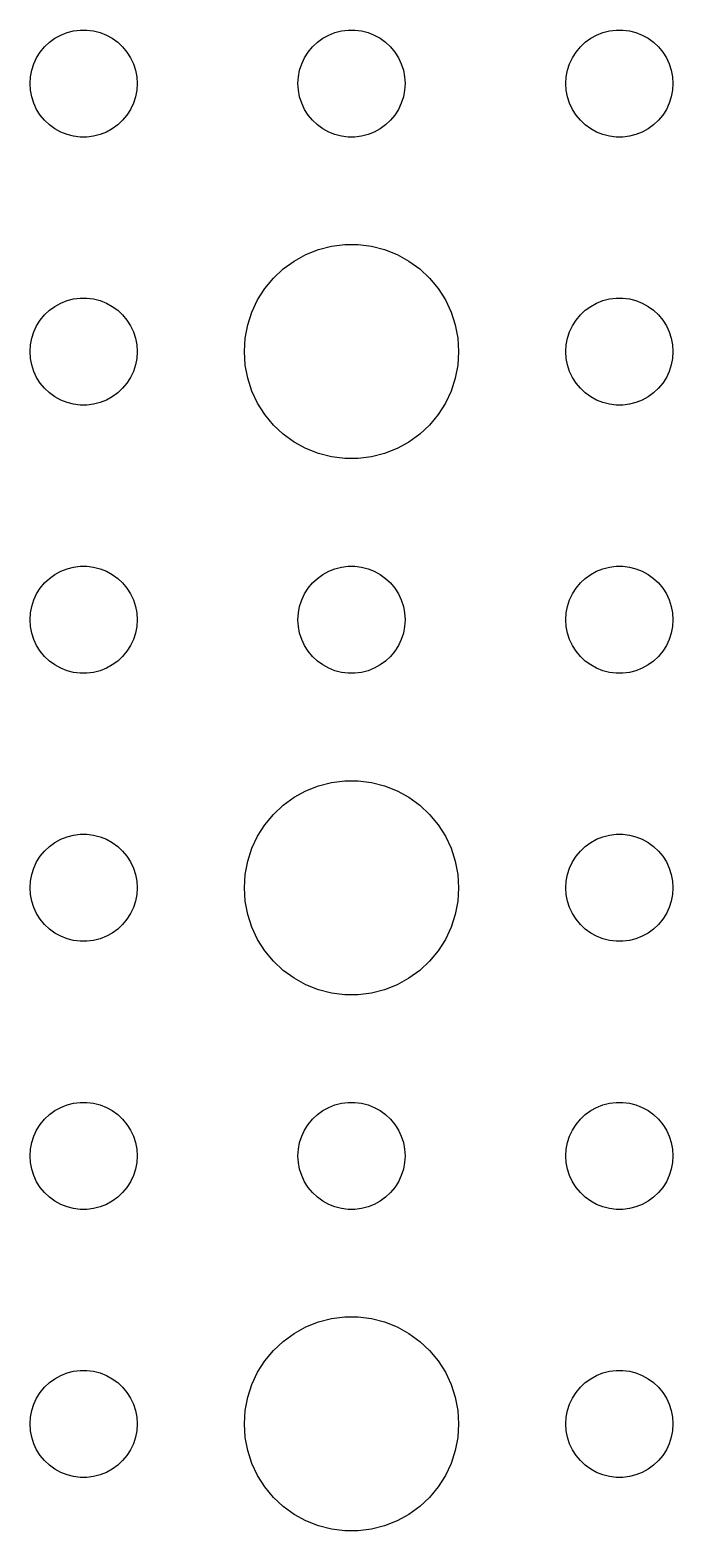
# Model space of a CAD drawing. Header units: metres. Extents: x -97 to 97, y -97 to 97.
# Drawn here: x 51 to 69, y -47.99 to -6 of the extents above; entities that cross this region are included whole.
import ezdxf

# ---------------------------------------------------------------- set-up
doc = ezdxf.new("R2010")
doc.units = ezdxf.units.M

msp = doc.modelspace()

# ---------------------------------------------------------------- linework, layer by layer
for p, q in [((51.5439, -6.34422), (51.6963, -6.23351)), ((51.6963, -6.23351), (51.8613, -6.14275)), ((51.8613, -6.14275), (52.0365, -6.07341)), ((52.0365, -6.07341), (52.2189, -6.02657)), ((52.2189, -6.02657), (52.4058, -6.00294)), ((52.4058, -6.00294), (52.5942, -6.00294)), ((52.5942, -6.00294), (52.7811, -6.02657)), ((52.7811, -6.02657), (52.9635, -6.07341)), ((52.9635, -6.07341), (53.1387, -6.14275)), ((53.1387, -6.14275), (53.3037, -6.23351)), ((53.3037, -6.23351), (53.4561, -6.34422)), ((59.0439, -6.34422), (59.1963, -6.23351)), ((59.1963, -6.23351), (59.3613, -6.14275)), ((59.3613, -6.14275), (59.5365, -6.07341)), ((59.5365, -6.07341), (59.7189, -6.02657)), ((59.7189, -6.02657), (59.9058, -6.00294)), ((59.9058, -6.00294), (60.0942, -6.00294)), ((60.0942, -6.00294), (60.2811, -6.02657)), ((60.2811, -6.02657), (60.4635, -6.07341)), ((60.4635, -6.07341), (60.6387, -6.14275)), ((60.6387, -6.14275), (60.8037, -6.23351)), ((60.8037, -6.23351), (60.9561, -6.34422)), ((66.5439, -6.34422), (66.6963, -6.23351)), ((66.6963, -6.23351), (66.8613, -6.14275)), ((66.8613, -6.14275), (67.0365, -6.07341)), ((67.0365, -6.07341), (67.2189, -6.02657)), ((67.2189, -6.02657), (67.4058, -6.00294)), ((67.4058, -6.00294), (67.5942, -6.00294)), ((67.5942, -6.00294), (67.7811, -6.02657)), ((67.7811, -6.02657), (67.9635, -6.07341)), ((67.9635, -6.07341), (68.1387, -6.14275)), ((68.1387, -6.14275), (68.3037, -6.23351)), ((68.3037, -6.23351), (68.4561, -6.34422)), ((51.1855, -6.77736), (51.2865, -6.61832)), ((51.2865, -6.61832), (51.4065, -6.47318)), ((51.4065, -6.47318), (51.5439, -6.34422)), ((53.4561, -6.34422), (53.5934, -6.47318)), ((53.5934, -6.47318), (53.7135, -6.61832)), ((53.7135, -6.61832), (53.8145, -6.77736)), ((58.6855, -6.77736), (58.7865, -6.61832)), ((58.7865, -6.61832), (58.9065, -6.47318)), ((58.9065, -6.47318), (59.0439, -6.34422)), ((60.9561, -6.34422), (61.0934, -6.47318)), ((61.0934, -6.47318), (61.2135, -6.61832)), ((61.2135, -6.61832), (61.3145, -6.77736)), ((66.1855, -6.77736), (66.2865, -6.61832)), ((66.2865, -6.61832), (66.4065, -6.47318)), ((66.4065, -6.47318), (66.5439, -6.34422)), ((68.4561, -6.34422), (68.5934, -6.47318)), ((68.5934, -6.47318), (68.7135, -6.61832)), ((68.7135, -6.61832), (68.8145, -6.77736)), ((51.0118, -7.312), (51.0471, -7.12695)), ((51.0471, -7.12695), (51.1053, -6.9478)), ((51.1053, -6.9478), (51.1855, -6.77736)), ((53.8145, -6.77736), (53.8947, -6.9478)), ((53.8947, -6.9478), (53.9529, -7.12695)), ((53.9529, -7.12695), (53.9882, -7.312)), ((58.5118, -7.312), (58.5471, -7.12695)), ((58.5471, -7.12695), (58.6053, -6.9478)), ((58.6053, -6.9478), (58.6855, -6.77736)), ((61.3145, -6.77736), (61.3947, -6.9478)), ((61.3947, -6.9478), (61.4529, -7.12695)), ((61.4529, -7.12695), (61.4882, -7.312)), ((66.0118, -7.312), (66.0471, -7.12695)), ((66.0471, -7.12695), (66.1053, -6.9478)), ((66.1053, -6.9478), (66.1855, -6.77736)), ((68.8145, -6.77736), (68.8947, -6.9478)), ((68.8947, -6.9478), (68.9529, -7.12695)), ((68.9529, -7.12695), (68.9882, -7.312)), ((51, -7.5), (51.0118, -7.312)), ((51.0118, -7.68799), (51, -7.5)), ((53.9882, -7.312), (54, -7.5)), ((54, -7.5), (53.9882, -7.68799)), ((58.5, -7.5), (58.5118, -7.312)), ((58.5118, -7.68799), (58.5, -7.5)), ((61.4882, -7.312), (61.5, -7.5)), ((61.5, -7.5), (61.4882, -7.68799)), ((66, -7.5), (66.0118, -7.312)), ((66.0118, -7.68799), (66, -7.5)), ((68.9882, -7.312), (69, -7.5)), ((69, -7.5), (68.9882, -7.68799)), ((51.0471, -7.87303), (51.0118, -7.68799)), ((51.1053, -8.05219), (51.0471, -7.87303)), ((53.9529, -7.87303), (53.8947, -8.05219)), ((53.9882, -7.68799), (53.9529, -7.87303)), ((58.5471, -7.87303), (58.5118, -7.68799)), ((58.6053, -8.05219), (58.5471, -7.87303)), ((61.4529, -7.87303), (61.3947, -8.05219)), ((61.4882, -7.68799), (61.4529, -7.87303)), ((66.0471, -7.87303), (66.0118, -7.68799)), ((66.1053, -8.05219), (66.0471, -7.87303)), ((68.9529, -7.87303), (68.8947, -8.05219)), ((68.9882, -7.68799), (68.9529, -7.87303)), ((51.1855, -8.22263), (51.1053, -8.05219)), ((51.2865, -8.38167), (51.1855, -8.22263)), ((51.4065, -8.52681), (51.2865, -8.38167)), ((53.7135, -8.38167), (53.5934, -8.52681)), ((53.8145, -8.22263), (53.7135, -8.38167)), ((53.8947, -8.05219), (53.8145, -8.22263)), ((58.6855, -8.22263), (58.6053, -8.05219)), ((58.7865, -8.38167), (58.6855, -8.22263)), ((58.9065, -8.52681), (58.7865, -8.38167)), ((61.2135, -8.38167), (61.0934, -8.52681)), ((61.3145, -8.22263), (61.2135, -8.38167)), ((61.3947, -8.05219), (61.3145, -8.22263)), ((66.1855, -8.22263), (66.1053, -8.05219)), ((66.2865, -8.38167), (66.1855, -8.22263)), ((66.4065, -8.52681), (66.2865, -8.38167)), ((68.7135, -8.38167), (68.5934, -8.52681)), ((68.8145, -8.22263), (68.7135, -8.38167)), ((68.8947, -8.05219), (68.8145, -8.22263)), ((51.5439, -8.65576), (51.4065, -8.52681)), ((51.6963, -8.76648), (51.5439, -8.65576)), ((51.8613, -8.85724), (51.6963, -8.76648)), ((53.3037, -8.76648), (53.1387, -8.85724)), ((53.4561, -8.65576), (53.3037, -8.76648)), ((53.5934, -8.52681), (53.4561, -8.65576)), ((59.0439, -8.65576), (58.9065, -8.52681)), ((59.1963, -8.76648), (59.0439, -8.65576)), ((59.3613, -8.85724), (59.1963, -8.76648)), ((60.8037, -8.76648), (60.6387, -8.85724)), ((60.9561, -8.65576), (60.8037, -8.76648)), ((61.0934, -8.52681), (60.9561, -8.65576)), ((66.5439, -8.65576), (66.4065, -8.52681)), ((66.6963, -8.76648), (66.5439, -8.65576)), ((66.8613, -8.85724), (66.6963, -8.76648)), ((68.3037, -8.76648), (68.1387, -8.85724)), ((68.4561, -8.65576), (68.3037, -8.76648)), ((68.5934, -8.52681), (68.4561, -8.65576)), ((52.0365, -8.92657), (51.8613, -8.85724)), ((52.2189, -8.97342), (52.0365, -8.92657)), ((52.4058, -8.99704), (52.2189, -8.97342)), ((52.5942, -8.99704), (52.4058, -8.99704)), ((52.7811, -8.97342), (52.5942, -8.99704)), ((52.9635, -8.92657), (52.7811, -8.97342)), ((53.1387, -8.85724), (52.9635, -8.92657)), ((59.5365, -8.92657), (59.3613, -8.85724)), ((59.7189, -8.97342), (59.5365, -8.92657)), ((59.9058, -8.99704), (59.7189, -8.97342)), ((60.0942, -8.99704), (59.9058, -8.99704)), ((60.2811, -8.97342), (60.0942, -8.99704)), ((60.4635, -8.92657), (60.2811, -8.97342)), ((60.6387, -8.85724), (60.4635, -8.92657)), ((67.0365, -8.92657), (66.8613, -8.85724)), ((67.2189, -8.97342), (67.0365, -8.92657)), ((67.4058, -8.99704), (67.2189, -8.97342)), ((67.5942, -8.99704), (67.4058, -8.99704)), ((67.7811, -8.97342), (67.5942, -8.99704)), ((67.9635, -8.92657), (67.7811, -8.97342)), ((68.1387, -8.85724), (67.9635, -8.92657)), ((58.7227, -12.2855), (59.0729, -12.1468)), ((59.0729, -12.1468), (59.4379, -12.0531)), ((59.4379, -12.0531), (59.8116, -12.0059)), ((59.8116, -12.0059), (60.1884, -12.0059)), ((60.1884, -12.0059), (60.5621, -12.0531)), ((60.5621, -12.0531), (60.927, -12.1468)), ((60.927, -12.1468), (61.2773, -12.2855)), ((58.0877, -12.6884), (58.3925, -12.467)), ((58.3925, -12.467), (58.7227, -12.2855)), ((61.2773, -12.2855), (61.6075, -12.467)), ((61.6075, -12.467), (61.9123, -12.6884)), ((57.5729, -13.2366), (57.8131, -12.9464)), ((57.8131, -12.9464), (58.0877, -12.6884)), ((61.9123, -12.6884), (62.1869, -12.9464)), ((62.1869, -12.9464), (62.427, -13.2366)), ((57.3711, -13.5547), (57.5729, -13.2366)), ((62.427, -13.2366), (62.6289, -13.5547)), ((51.4065, -13.9732), (51.5439, -13.8442)), ((51.5439, -13.8442), (51.6963, -13.7335)), ((51.6963, -13.7335), (51.8613, -13.6427)), ((51.8613, -13.6427), (52.0365, -13.5734)), ((52.0365, -13.5734), (52.2189, -13.5266)), ((52.2189, -13.5266), (52.4058, -13.5029)), ((52.4058, -13.5029), (52.5942, -13.5029)), ((52.5942, -13.5029), (52.7811, -13.5266)), ((52.7811, -13.5266), (52.9635, -13.5734)), ((52.9635, -13.5734), (53.1387, -13.6427)), ((53.1387, -13.6427), (53.3037, -13.7335)), ((53.3037, -13.7335), (53.4561, -13.8442)), ((53.4561, -13.8442), (53.5934, -13.9732)), ((57.2107, -13.8956), (57.3711, -13.5547)), ((62.6289, -13.5547), (62.7893, -13.8956)), ((66.4065, -13.9732), (66.5439, -13.8442)), ((66.5439, -13.8442), (66.6963, -13.7335)), ((66.6963, -13.7335), (66.8613, -13.6427)), ((66.8613, -13.6427), (67.0365, -13.5734)), ((67.0365, -13.5734), (67.2189, -13.5266)), ((67.2189, -13.5266), (67.4058, -13.5029)), ((67.4058, -13.5029), (67.5942, -13.5029)), ((67.5942, -13.5029), (67.7811, -13.5266)), ((67.7811, -13.5266), (67.9635, -13.5734)), ((67.9635, -13.5734), (68.1387, -13.6427)), ((68.1387, -13.6427), (68.3037, -13.7335)), ((68.3037, -13.7335), (68.4561, -13.8442)), ((68.4561, -13.8442), (68.5934, -13.9732)), ((51.1855, -14.2774), (51.2865, -14.1183)), ((51.2865, -14.1183), (51.4065, -13.9732)), ((53.5934, -13.9732), (53.7135, -14.1183)), ((53.7135, -14.1183), (53.8145, -14.2774)), ((57.0237, -14.624), (57.0942, -14.2539)), ((57.0942, -14.2539), (57.2107, -13.8956)), ((62.7893, -13.8956), (62.9057, -14.2539)), ((62.9057, -14.2539), (62.9763, -14.624)), ((66.1855, -14.2774), (66.2865, -14.1183)), ((66.2865, -14.1183), (66.4065, -13.9732)), ((68.5934, -13.9732), (68.7135, -14.1183)), ((68.7135, -14.1183), (68.8145, -14.2774)), ((51.0118, -14.812), (51.0471, -14.627)), ((51.0471, -14.627), (51.1053, -14.4478)), ((51.1053, -14.4478), (51.1855, -14.2774)), ((53.8145, -14.2774), (53.8947, -14.4478)), ((53.8947, -14.4478), (53.9529, -14.627)), ((53.9529, -14.627), (53.9882, -14.812)), ((57, -15), (57.0237, -14.624)), ((62.9763, -14.624), (63, -15)), ((66.0118, -14.812), (66.0471, -14.627)), ((66.0471, -14.627), (66.1053, -14.4478)), ((66.1053, -14.4478), (66.1855, -14.2774)), ((68.8145, -14.2774), (68.8947, -14.4478)), ((68.8947, -14.4478), (68.9529, -14.627)), ((68.9529, -14.627), (68.9882, -14.812)), ((51, -15), (51.0118, -14.812)), ((51.0118, -15.188), (51, -15)), ((53.9882, -14.812), (54, -15)), ((54, -15), (53.9882, -15.188)), ((57.0237, -15.376), (57, -15)), ((63, -15), (62.9763, -15.376)), ((66, -15), (66.0118, -14.812)), ((66.0118, -15.188), (66, -15)), ((68.9882, -14.812), (69, -15)), ((69, -15), (68.9882, -15.188)), ((51.0471, -15.373), (51.0118, -15.188)), ((51.1053, -15.5522), (51.0471, -15.373)), ((53.9529, -15.373), (53.8947, -15.5522)), ((53.9882, -15.188), (53.9529, -15.373)), ((57.0942, -15.7461), (57.0237, -15.376)), ((62.9763, -15.376), (62.9057, -15.7461)), ((66.0471, -15.373), (66.0118, -15.188)), ((66.1053, -15.5522), (66.0471, -15.373)), ((68.9529, -15.373), (68.8947, -15.5522)), ((68.9882, -15.188), (68.9529, -15.373)), ((51.1855, -15.7226), (51.1053, -15.5522)), ((51.2865, -15.8817), (51.1855, -15.7226)), ((51.4065, -16.0268), (51.2865, -15.8817)), ((53.7135, -15.8817), (53.5934, -16.0268)), ((53.8145, -15.7226), (53.7135, -15.8817)), ((53.8947, -15.5522), (53.8145, -15.7226)), ((57.2107, -16.1044), (57.0942, -15.7461)), ((62.9057, -15.7461), (62.7893, -16.1044)), ((66.1855, -15.7226), (66.1053, -15.5522)), ((66.2865, -15.8817), (66.1855, -15.7226)), ((66.4065, -16.0268), (66.2865, -15.8817)), ((68.7135, -15.8817), (68.5934, -16.0268)), ((68.8145, -15.7226), (68.7135, -15.8817)), ((68.8947, -15.5522), (68.8145, -15.7226)), ((51.5439, -16.1558), (51.4065, -16.0268)), ((51.6963, -16.2665), (51.5439, -16.1558)), ((51.8613, -16.3572), (51.6963, -16.2665)), ((52.0365, -16.4266), (51.8613, -16.3572)), ((53.1387, -16.3572), (52.9635, -16.4266)), ((53.3037, -16.2665), (53.1387, -16.3572)), ((53.4561, -16.1558), (53.3037, -16.2665)), ((53.5934, -16.0268), (53.4561, -16.1558)), ((57.3711, -16.4453), (57.2107, -16.1044)), ((62.7893, -16.1044), (62.6289, -16.4453)), ((66.5439, -16.1558), (66.4065, -16.0268)), ((66.6963, -16.2665), (66.5439, -16.1558)), ((66.8613, -16.3572), (66.6963, -16.2665)), ((67.0365, -16.4266), (66.8613, -16.3572)), ((68.1387, -16.3572), (67.9635, -16.4266)), ((68.3037, -16.2665), (68.1387, -16.3572)), ((68.4561, -16.1558), (68.3037, -16.2665)), ((68.5934, -16.0268), (68.4561, -16.1558)), ((52.2189, -16.4734), (52.0365, -16.4266)), ((52.4058, -16.497), (52.2189, -16.4734)), ((52.5942, -16.497), (52.4058, -16.497)), ((52.7811, -16.4734), (52.5942, -16.497)), ((52.9635, -16.4266), (52.7811, -16.4734)), ((57.5729, -16.7634), (57.3711, -16.4453)), ((57.8131, -17.0536), (57.5729, -16.7634)), ((62.427, -16.7634), (62.1869, -17.0536)), ((62.6289, -16.4453), (62.427, -16.7634)), ((67.2189, -16.4734), (67.0365, -16.4266)), ((67.4058, -16.497), (67.2189, -16.4734)), ((67.5942, -16.497), (67.4058, -16.497)), ((67.7811, -16.4734), (67.5942, -16.497)), ((67.9635, -16.4266), (67.7811, -16.4734)), ((58.0877, -17.3115), (57.8131, -17.0536)), ((62.1869, -17.0536), (61.9123, -17.3115)), ((58.3925, -17.533), (58.0877, -17.3115)), ((58.7227, -17.7145), (58.3925, -17.533)), ((61.6075, -17.533), (61.2773, -17.7145)), ((61.9123, -17.3115), (61.6075, -17.533)), ((59.0729, -17.8532), (58.7227, -17.7145)), ((59.4379, -17.9469), (59.0729, -17.8532)), ((59.8116, -17.9941), (59.4379, -17.9469)), ((60.1884, -17.9941), (59.8116, -17.9941)), ((60.5621, -17.9469), (60.1884, -17.9941)), ((60.927, -17.8532), (60.5621, -17.9469)), ((61.2773, -17.7145), (60.927, -17.8532)), ((51.4065, -21.4732), (51.5439, -21.3442)), ((51.5439, -21.3442), (51.6963, -21.2335)), ((51.6963, -21.2335), (51.8613, -21.1427)), ((51.8613, -21.1427), (52.0365, -21.0734)), ((52.0365, -21.0734), (52.2189, -21.0266)), ((52.2189, -21.0266), (52.4058, -21.003)), ((52.4058, -21.003), (52.5942, -21.003)), ((52.5942, -21.003), (52.7811, -21.0266)), ((52.7811, -21.0266), (52.9635, -21.0734)), ((52.9635, -21.0734), (53.1387, -21.1427)), ((53.1387, -21.1427), (53.3037, -21.2335)), ((53.3037, -21.2335), (53.4561, -21.3442)), ((53.4561, -21.3442), (53.5934, -21.4732)), ((58.9065, -21.4732), (59.0439, -21.3442)), ((59.0439, -21.3442), (59.1963, -21.2335)), ((59.1963, -21.2335), (59.3613, -21.1427)), ((59.3613, -21.1427), (59.5365, -21.0734)), ((59.5365, -21.0734), (59.7189, -21.0266)), ((59.7189, -21.0266), (59.9058, -21.003)), ((59.9058, -21.003), (60.0942, -21.003)), ((60.0942, -21.003), (60.2811, -21.0266)), ((60.2811, -21.0266), (60.4635, -21.0734)), ((60.4635, -21.0734), (60.6387, -21.1427)), ((60.6387, -21.1427), (60.8037, -21.2335)), ((60.8037, -21.2335), (60.9561, -21.3442)), ((60.9561, -21.3442), (61.0934, -21.4732)), ((66.4065, -21.4732), (66.5439, -21.3442)), ((66.5439, -21.3442), (66.6963, -21.2335)), ((66.6963, -21.2335), (66.8613, -21.1427)), ((66.8613, -21.1427), (67.0365, -21.0734)), ((67.0365, -21.0734), (67.2189, -21.0266)), ((67.2189, -21.0266), (67.4058, -21.003)), ((67.4058, -21.003), (67.5942, -21.003)), ((67.5942, -21.003), (67.7811, -21.0266)), ((67.7811, -21.0266), (67.9635, -21.0734)), ((67.9635, -21.0734), (68.1387, -21.1427)), ((68.1387, -21.1427), (68.3037, -21.2335)), ((68.3037, -21.2335), (68.4561, -21.3442)), ((68.4561, -21.3442), (68.5934, -21.4732)), ((51.1053, -21.9478), (51.1855, -21.7774)), ((51.1855, -21.7774), (51.2865, -21.6183)), ((51.2865, -21.6183), (51.4065, -21.4732)), ((53.5934, -21.4732), (53.7135, -21.6183)), ((53.7135, -21.6183), (53.8145, -21.7774)), ((53.8145, -21.7774), (53.8947, -21.9478)), ((58.6053, -21.9478), (58.6855, -21.7774)), ((58.6855, -21.7774), (58.7865, -21.6183)), ((58.7865, -21.6183), (58.9065, -21.4732)), ((61.0934, -21.4732), (61.2135, -21.6183)), ((61.2135, -21.6183), (61.3145, -21.7774)), ((61.3145, -21.7774), (61.3947, -21.9478)), ((66.1053, -21.9478), (66.1855, -21.7774)), ((66.1855, -21.7774), (66.2865, -21.6183)), ((66.2865, -21.6183), (66.4065, -21.4732)), ((68.5934, -21.4732), (68.7135, -21.6183)), ((68.7135, -21.6183), (68.8145, -21.7774)), ((68.8145, -21.7774), (68.8947, -21.9478)), ((51.0118, -22.312), (51.0471, -22.127)), ((51.0471, -22.127), (51.1053, -21.9478)), ((53.8947, -21.9478), (53.9529, -22.127)), ((53.9529, -22.127), (53.9882, -22.312)), ((58.5118, -22.312), (58.5471, -22.127)), ((58.5471, -22.127), (58.6053, -21.9478)), ((61.3947, -21.9478), (61.4529, -22.127)), ((61.4529, -22.127), (61.4882, -22.312)), ((66.0118, -22.312), (66.0471, -22.127)), ((66.0471, -22.127), (66.1053, -21.9478)), ((68.8947, -21.9478), (68.9529, -22.127)), ((68.9529, -22.127), (68.9882, -22.312)), ((51, -22.5), (51.0118, -22.312)), ((51.0118, -22.688), (51, -22.5)), ((53.9882, -22.312), (54, -22.5)), ((54, -22.5), (53.9882, -22.688)), ((58.5, -22.5), (58.5118, -22.312)), ((58.5118, -22.688), (58.5, -22.5)), ((61.4882, -22.312), (61.5, -22.5)), ((61.5, -22.5), (61.4882, -22.688)), ((66, -22.5), (66.0118, -22.312)), ((66.0118, -22.688), (66, -22.5)), ((68.9882, -22.312), (69, -22.5)), ((69, -22.5), (68.9882, -22.688)), ((51.0471, -22.873), (51.0118, -22.688)), ((51.1053, -23.0522), (51.0471, -22.873)), ((51.1855, -23.2226), (51.1053, -23.0522)), ((53.8947, -23.0522), (53.8145, -23.2226)), ((53.9529, -22.873), (53.8947, -23.0522)), ((53.9882, -22.688), (53.9529, -22.873)), ((58.5471, -22.873), (58.5118, -22.688)), ((58.6053, -23.0522), (58.5471, -22.873)), ((58.6855, -23.2226), (58.6053, -23.0522)), ((61.3947, -23.0522), (61.3145, -23.2226)), ((61.4529, -22.873), (61.3947, -23.0522)), ((61.4882, -22.688), (61.4529, -22.873)), ((66.0471, -22.873), (66.0118, -22.688)), ((66.1053, -23.0522), (66.0471, -22.873)), ((66.1855, -23.2226), (66.1053, -23.0522)), ((68.8947, -23.0522), (68.8145, -23.2226)), ((68.9529, -22.873), (68.8947, -23.0522)), ((68.9882, -22.688), (68.9529, -22.873)), ((51.2865, -23.3817), (51.1855, -23.2226)), ((51.4065, -23.5268), (51.2865, -23.3817)), ((53.7135, -23.3817), (53.5934, -23.5268)), ((53.8145, -23.2226), (53.7135, -23.3817)), ((58.7865, -23.3817), (58.6855, -23.2226)), ((58.9065, -23.5268), (58.7865, -23.3817)), ((61.2135, -23.3817), (61.0934, -23.5268)), ((61.3145, -23.2226), (61.2135, -23.3817)), ((66.2865, -23.3817), (66.1855, -23.2226)), ((66.4065, -23.5268), (66.2865, -23.3817)), ((68.7135, -23.3817), (68.5934, -23.5268)), ((68.8145, -23.2226), (68.7135, -23.3817)), ((51.5439, -23.6558), (51.4065, -23.5268)), ((51.6963, -23.7665), (51.5439, -23.6558)), ((51.8613, -23.8572), (51.6963, -23.7665)), ((52.0365, -23.9266), (51.8613, -23.8572)), ((52.2189, -23.9734), (52.0365, -23.9266)), ((52.9635, -23.9266), (52.7811, -23.9734)), ((53.1387, -23.8572), (52.9635, -23.9266)), ((53.3037, -23.7665), (53.1387, -23.8572)), ((53.4561, -23.6558), (53.3037, -23.7665)), ((53.5934, -23.5268), (53.4561, -23.6558)), ((59.0439, -23.6558), (58.9065, -23.5268)), ((59.1963, -23.7665), (59.0439, -23.6558)), ((59.3613, -23.8572), (59.1963, -23.7665)), ((59.5365, -23.9266), (59.3613, -23.8572)), ((59.7189, -23.9734), (59.5365, -23.9266)), ((60.4635, -23.9266), (60.2811, -23.9734)), ((60.6387, -23.8572), (60.4635, -23.9266)), ((60.8037, -23.7665), (60.6387, -23.8572)), ((60.9561, -23.6558), (60.8037, -23.7665)), ((61.0934, -23.5268), (60.9561, -23.6558)), ((66.5439, -23.6558), (66.4065, -23.5268)), ((66.6963, -23.7665), (66.5439, -23.6558)), ((66.8613, -23.8572), (66.6963, -23.7665)), ((67.0365, -23.9266), (66.8613, -23.8572)), ((67.2189, -23.9734), (67.0365, -23.9266)), ((67.9635, -23.9266), (67.7811, -23.9734)), ((68.1387, -23.8572), (67.9635, -23.9266)), ((68.3037, -23.7665), (68.1387, -23.8572)), ((68.4561, -23.6558), (68.3037, -23.7665)), ((68.5934, -23.5268), (68.4561, -23.6558)), ((52.4058, -23.997), (52.2189, -23.9734)), ((52.5942, -23.997), (52.4058, -23.997)), ((52.7811, -23.9734), (52.5942, -23.997)), ((59.9058, -23.997), (59.7189, -23.9734)), ((60.0942, -23.997), (59.9058, -23.997)), ((60.2811, -23.9734), (60.0942, -23.997)), ((67.4058, -23.997), (67.2189, -23.9734)), ((67.5942, -23.997), (67.4058, -23.997)), ((67.7811, -23.9734), (67.5942, -23.997)), ((58.3925, -27.467), (58.7227, -27.2855)), ((58.7227, -27.2855), (59.0729, -27.1468)), ((59.0729, -27.1468), (59.4379, -27.0531)), ((59.4379, -27.0531), (59.8116, -27.0059)), ((59.8116, -27.0059), (60.1884, -27.0059)), ((60.1884, -27.0059), (60.5621, -27.0531)), ((60.5621, -27.0531), (60.927, -27.1468)), ((60.927, -27.1468), (61.2773, -27.2855)), ((61.2773, -27.2855), (61.6075, -27.467)), ((57.8131, -27.9464), (58.0877, -27.6884)), ((58.0877, -27.6884), (58.3925, -27.467)), ((61.6075, -27.467), (61.9123, -27.6884)), ((61.9123, -27.6884), (62.1869, -27.9464)), ((57.5729, -28.2366), (57.8131, -27.9464)), ((62.1869, -27.9464), (62.427, -28.2366)), ((52.0365, -28.5734), (52.2189, -28.5266)), ((52.2189, -28.5266), (52.4058, -28.503)), ((52.4058, -28.503), (52.5942, -28.503)), ((52.5942, -28.503), (52.7811, -28.5266)), ((52.7811, -28.5266), (52.9635, -28.5734)), ((57.3711, -28.5547), (57.5729, -28.2366)), ((62.427, -28.2366), (62.6289, -28.5547)), ((67.0365, -28.5734), (67.2189, -28.5266)), ((67.2189, -28.5266), (67.4058, -28.503)), ((67.4058, -28.503), (67.5942, -28.503)), ((67.5942, -28.503), (67.7811, -28.5266)), ((67.7811, -28.5266), (67.9635, -28.5734)), ((51.2865, -29.1183), (51.4065, -28.9732)), ((51.4065, -28.9732), (51.5439, -28.8442)), ((51.5439, -28.8442), (51.6963, -28.7335)), ((51.6963, -28.7335), (51.8613, -28.6427)), ((51.8613, -28.6427), (52.0365, -28.5734)), ((52.9635, -28.5734), (53.1387, -28.6427)), ((53.1387, -28.6427), (53.3037, -28.7335)), ((53.3037, -28.7335), (53.4561, -28.8442)), ((53.4561, -28.8442), (53.5934, -28.9732)), ((53.5934, -28.9732), (53.7135, -29.1183)), ((57.0942, -29.2539), (57.2107, -28.8956)), ((57.2107, -28.8956), (57.3711, -28.5547)), ((62.6289, -28.5547), (62.7893, -28.8956)), ((62.7893, -28.8956), (62.9057, -29.2539)), ((66.2865, -29.1183), (66.4065, -28.9732)), ((66.4065, -28.9732), (66.5439, -28.8442)), ((66.5439, -28.8442), (66.6963, -28.7335)), ((66.6963, -28.7335), (66.8613, -28.6427)), ((66.8613, -28.6427), (67.0365, -28.5734)), ((67.9635, -28.5734), (68.1387, -28.6427)), ((68.1387, -28.6427), (68.3037, -28.7335)), ((68.3037, -28.7335), (68.4561, -28.8442)), ((68.4561, -28.8442), (68.5934, -28.9732)), ((68.5934, -28.9732), (68.7135, -29.1183)), ((51.1053, -29.4478), (51.1855, -29.2774)), ((51.1855, -29.2774), (51.2865, -29.1183)), ((53.7135, -29.1183), (53.8145, -29.2774)), ((53.8145, -29.2774), (53.8947, -29.4478)), ((57.0237, -29.624), (57.0942, -29.2539)), ((62.9057, -29.2539), (62.9763, -29.624)), ((66.1053, -29.4478), (66.1855, -29.2774)), ((66.1855, -29.2774), (66.2865, -29.1183)), ((68.7135, -29.1183), (68.8145, -29.2774)), ((68.8145, -29.2774), (68.8947, -29.4478)), ((51, -30), (51.0118, -29.812)), ((51.0118, -29.812), (51.0471, -29.627)), ((51.0471, -29.627), (51.1053, -29.4478)), ((53.8947, -29.4478), (53.9529, -29.627)), ((53.9529, -29.627), (53.9882, -29.812)), ((53.9882, -29.812), (54, -30)), ((57, -30), (57.0237, -29.624)), ((62.9763, -29.624), (63, -30)), ((66, -30), (66.0118, -29.812)), ((66.0118, -29.812), (66.0471, -29.627)), ((66.0471, -29.627), (66.1053, -29.4478)), ((68.8947, -29.4478), (68.9529, -29.627)), ((68.9529, -29.627), (68.9882, -29.812)), ((68.9882, -29.812), (69, -30)), ((51.0118, -30.188), (51, -30)), ((51.0471, -30.373), (51.0118, -30.188)), ((53.9882, -30.188), (53.9529, -30.373)), ((54, -30), (53.9882, -30.188)), ((57.0237, -30.376), (57, -30)), ((63, -30), (62.9763, -30.376)), ((66.0118, -30.188), (66, -30)), ((66.0471, -30.373), (66.0118, -30.188)), ((68.9882, -30.188), (68.9529, -30.373)), ((69, -30), (68.9882, -30.188)), ((51.1053, -30.5522), (51.0471, -30.373)), ((51.1855, -30.7226), (51.1053, -30.5522)), ((53.8947, -30.5522), (53.8145, -30.7226)), ((53.9529, -30.373), (53.8947, -30.5522)), ((57.0942, -30.7461), (57.0237, -30.376)), ((62.9763, -30.376), (62.9057, -30.7461)), ((66.1053, -30.5522), (66.0471, -30.373)), ((66.1855, -30.7226), (66.1053, -30.5522)), ((68.8947, -30.5522), (68.8145, -30.7226)), ((68.9529, -30.373), (68.8947, -30.5522)), ((51.2865, -30.8817), (51.1855, -30.7226)), ((51.4065, -31.0268), (51.2865, -30.8817)), ((51.5439, -31.1558), (51.4065, -31.0268)), ((53.5934, -31.0268), (53.4561, -31.1558)), ((53.7135, -30.8817), (53.5934, -31.0268)), ((53.8145, -30.7226), (53.7135, -30.8817)), ((57.2107, -31.1044), (57.0942, -30.7461)), ((62.9057, -30.7461), (62.7893, -31.1044)), ((66.2865, -30.8817), (66.1855, -30.7226)), ((66.4065, -31.0268), (66.2865, -30.8817)), ((66.5439, -31.1558), (66.4065, -31.0268)), ((68.5934, -31.0268), (68.4561, -31.1558)), ((68.7135, -30.8817), (68.5934, -31.0268)), ((68.8145, -30.7226), (68.7135, -30.8817)), ((51.6963, -31.2665), (51.5439, -31.1558)), ((51.8613, -31.3572), (51.6963, -31.2665)), ((52.0365, -31.4266), (51.8613, -31.3572)), ((52.2189, -31.4734), (52.0365, -31.4266)), ((52.4058, -31.497), (52.2189, -31.4734)), ((52.7811, -31.4734), (52.5942, -31.497)), ((52.9635, -31.4266), (52.7811, -31.4734)), ((53.1387, -31.3572), (52.9635, -31.4266)), ((53.3037, -31.2665), (53.1387, -31.3572)), ((53.4561, -31.1558), (53.3037, -31.2665)), ((57.3711, -31.4453), (57.2107, -31.1044)), ((57.5729, -31.7634), (57.3711, -31.4453)), ((62.6289, -31.4453), (62.427, -31.7634)), ((62.7893, -31.1044), (62.6289, -31.4453)), ((66.6963, -31.2665), (66.5439, -31.1558)), ((66.8613, -31.3572), (66.6963, -31.2665)), ((67.0365, -31.4266), (66.8613, -31.3572)), ((67.2189, -31.4734), (67.0365, -31.4266)), ((67.4058, -31.497), (67.2189, -31.4734)), ((67.7811, -31.4734), (67.5942, -31.497)), ((67.9635, -31.4266), (67.7811, -31.4734)), ((68.1387, -31.3572), (67.9635, -31.4266)), ((68.3037, -31.2665), (68.1387, -31.3572)), ((68.4561, -31.1558), (68.3037, -31.2665)), ((52.5942, -31.497), (52.4058, -31.497)), ((57.8131, -32.0536), (57.5729, -31.7634)), ((62.427, -31.7634), (62.1869, -32.0536)), ((67.5942, -31.497), (67.4058, -31.497)), ((58.0877, -32.3115), (57.8131, -32.0536)), ((58.3925, -32.533), (58.0877, -32.3115)), ((61.9123, -32.3115), (61.6075, -32.533)), ((62.1869, -32.0536), (61.9123, -32.3115)), ((58.7227, -32.7145), (58.3925, -32.533)), ((59.0729, -32.8532), (58.7227, -32.7145)), ((61.2773, -32.7145), (60.927, -32.8532)), ((61.6075, -32.533), (61.2773, -32.7145)), ((59.4379, -32.9469), (59.0729, -32.8532)), ((59.8116, -32.9941), (59.4379, -32.9469)), ((60.1884, -32.9941), (59.8116, -32.9941)), ((60.5621, -32.9469), (60.1884, -32.9941)), ((60.927, -32.8532), (60.5621, -32.9469)), ((51.8613, -36.1428), (52.0365, -36.0734)), ((52.0365, -36.0734), (52.2189, -36.0266)), ((52.2189, -36.0266), (52.4058, -36.003)), ((52.4058, -36.003), (52.5942, -36.003)), ((52.5942, -36.003), (52.7811, -36.0266)), ((52.7811, -36.0266), (52.9635, -36.0734)), ((52.9635, -36.0734), (53.1387, -36.1428)), ((59.3613, -36.1428), (59.5365, -36.0734)), ((59.5365, -36.0734), (59.7189, -36.0266)), ((59.7189, -36.0266), (59.9058, -36.003)), ((59.9058, -36.003), (60.0942, -36.003)), ((60.0942, -36.003), (60.2811, -36.0266)), ((60.2811, -36.0266), (60.4635, -36.0734)), ((60.4635, -36.0734), (60.6387, -36.1428)), ((66.8613, -36.1428), (67.0365, -36.0734)), ((67.0365, -36.0734), (67.2189, -36.0266)), ((67.2189, -36.0266), (67.4058, -36.003)), ((67.4058, -36.003), (67.5942, -36.003)), ((67.5942, -36.003), (67.7811, -36.0266)), ((67.7811, -36.0266), (67.9635, -36.0734)), ((67.9635, -36.0734), (68.1387, -36.1428)), ((51.2865, -36.6183), (51.4065, -36.4732)), ((51.4065, -36.4732), (51.5439, -36.3442)), ((51.5439, -36.3442), (51.6963, -36.2335)), ((51.6963, -36.2335), (51.8613, -36.1428)), ((53.1387, -36.1428), (53.3037, -36.2335)), ((53.3037, -36.2335), (53.4561, -36.3442)), ((53.4561, -36.3442), (53.5934, -36.4732)), ((53.5934, -36.4732), (53.7135, -36.6183)), ((58.7865, -36.6183), (58.9065, -36.4732)), ((58.9065, -36.4732), (59.0439, -36.3442)), ((59.0439, -36.3442), (59.1963, -36.2335)), ((59.1963, -36.2335), (59.3613, -36.1428)), ((60.6387, -36.1428), (60.8037, -36.2335)), ((60.8037, -36.2335), (60.9561, -36.3442)), ((60.9561, -36.3442), (61.0934, -36.4732)), ((61.0934, -36.4732), (61.2135, -36.6183)), ((66.2865, -36.6183), (66.4065, -36.4732)), ((66.4065, -36.4732), (66.5439, -36.3442)), ((66.5439, -36.3442), (66.6963, -36.2335)), ((66.6963, -36.2335), (66.8613, -36.1428)), ((68.1387, -36.1428), (68.3037, -36.2335)), ((68.3037, -36.2335), (68.4561, -36.3442)), ((68.4561, -36.3442), (68.5934, -36.4732)), ((68.5934, -36.4732), (68.7135, -36.6183)), ((51.0471, -37.127), (51.1053, -36.9478)), ((51.1053, -36.9478), (51.1855, -36.7774)), ((51.1855, -36.7774), (51.2865, -36.6183)), ((53.7135, -36.6183), (53.8145, -36.7774)), ((53.8145, -36.7774), (53.8947, -36.9478)), ((53.8947, -36.9478), (53.9529, -37.127)), ((58.5471, -37.127), (58.6053, -36.9478)), ((58.6053, -36.9478), (58.6855, -36.7774)), ((58.6855, -36.7774), (58.7865, -36.6183)), ((61.2135, -36.6183), (61.3145, -36.7774)), ((61.3145, -36.7774), (61.3947, -36.9478)), ((61.3947, -36.9478), (61.4529, -37.127)), ((66.0471, -37.127), (66.1053, -36.9478)), ((66.1053, -36.9478), (66.1855, -36.7774)), ((66.1855, -36.7774), (66.2865, -36.6183)), ((68.7135, -36.6183), (68.8145, -36.7774)), ((68.8145, -36.7774), (68.8947, -36.9478)), ((68.8947, -36.9478), (68.9529, -37.127)), ((51, -37.5), (51.0118, -37.312)), ((51.0118, -37.312), (51.0471, -37.127)), ((53.9529, -37.127), (53.9882, -37.312)), ((53.9882, -37.312), (54, -37.5)), ((58.5, -37.5), (58.5118, -37.312)), ((58.5118, -37.312), (58.5471, -37.127)), ((61.4529, -37.127), (61.4882, -37.312)), ((61.4882, -37.312), (61.5, -37.5)), ((66, -37.5), (66.0118, -37.312)), ((66.0118, -37.312), (66.0471, -37.127)), ((68.9529, -37.127), (68.9882, -37.312)), ((68.9882, -37.312), (69, -37.5)), ((51.0118, -37.688), (51, -37.5)), ((51.0471, -37.873), (51.0118, -37.688)), ((53.9882, -37.688), (53.9529, -37.873)), ((54, -37.5), (53.9882, -37.688)), ((58.5118, -37.688), (58.5, -37.5)), ((58.5471, -37.873), (58.5118, -37.688)), ((61.4882, -37.688), (61.4529, -37.873)), ((61.5, -37.5), (61.4882, -37.688)), ((66.0118, -37.688), (66, -37.5)), ((66.0471, -37.873), (66.0118, -37.688)), ((68.9882, -37.688), (68.9529, -37.873)), ((69, -37.5), (68.9882, -37.688)), ((51.1053, -38.0522), (51.0471, -37.873)), ((51.1855, -38.2226), (51.1053, -38.0522)), ((53.8947, -38.0522), (53.8145, -38.2226)), ((53.9529, -37.873), (53.8947, -38.0522)), ((58.6053, -38.0522), (58.5471, -37.873)), ((58.6855, -38.2226), (58.6053, -38.0522)), ((61.3947, -38.0522), (61.3145, -38.2226)), ((61.4529, -37.873), (61.3947, -38.0522)), ((66.1053, -38.0522), (66.0471, -37.873)), ((66.1855, -38.2226), (66.1053, -38.0522)), ((68.8947, -38.0522), (68.8145, -38.2226)), ((68.9529, -37.873), (68.8947, -38.0522)), ((51.2865, -38.3817), (51.1855, -38.2226)), ((51.4065, -38.5268), (51.2865, -38.3817)), ((51.5439, -38.6558), (51.4065, -38.5268)), ((53.5934, -38.5268), (53.4561, -38.6558)), ((53.7135, -38.3817), (53.5934, -38.5268)), ((53.8145, -38.2226), (53.7135, -38.3817)), ((58.7865, -38.3817), (58.6855, -38.2226)), ((58.9065, -38.5268), (58.7865, -38.3817)), ((59.0439, -38.6558), (58.9065, -38.5268)), ((61.0934, -38.5268), (60.9561, -38.6558)), ((61.2135, -38.3817), (61.0934, -38.5268)), ((61.3145, -38.2226), (61.2135, -38.3817)), ((66.2865, -38.3817), (66.1855, -38.2226)), ((66.4065, -38.5268), (66.2865, -38.3817)), ((66.5439, -38.6558), (66.4065, -38.5268)), ((68.5934, -38.5268), (68.4561, -38.6558)), ((68.7135, -38.3817), (68.5934, -38.5268)), ((68.8145, -38.2226), (68.7135, -38.3817)), ((51.6963, -38.7665), (51.5439, -38.6558)), ((51.8613, -38.8572), (51.6963, -38.7665)), ((52.0365, -38.9266), (51.8613, -38.8572)), ((52.2189, -38.9734), (52.0365, -38.9266)), ((52.4058, -38.997), (52.2189, -38.9734)), ((52.5942, -38.997), (52.4058, -38.997)), ((52.7811, -38.9734), (52.5942, -38.997)), ((52.9635, -38.9266), (52.7811, -38.9734)), ((53.1387, -38.8572), (52.9635, -38.9266)), ((53.3037, -38.7665), (53.1387, -38.8572)), ((53.4561, -38.6558), (53.3037, -38.7665)), ((59.1963, -38.7665), (59.0439, -38.6558)), ((59.3613, -38.8572), (59.1963, -38.7665)), ((59.5365, -38.9266), (59.3613, -38.8572)), ((59.7189, -38.9734), (59.5365, -38.9266)), ((59.9058, -38.997), (59.7189, -38.9734)), ((60.0942, -38.997), (59.9058, -38.997)), ((60.2811, -38.9734), (60.0942, -38.997)), ((60.4635, -38.9266), (60.2811, -38.9734)), ((60.6387, -38.8572), (60.4635, -38.9266)), ((60.8037, -38.7665), (60.6387, -38.8572)), ((60.9561, -38.6558), (60.8037, -38.7665)), ((66.6963, -38.7665), (66.5439, -38.6558)), ((66.8613, -38.8572), (66.6963, -38.7665)), ((67.0365, -38.9266), (66.8613, -38.8572)), ((67.2189, -38.9734), (67.0365, -38.9266)), ((67.4058, -38.997), (67.2189, -38.9734)), ((67.5942, -38.997), (67.4058, -38.997)), ((67.7811, -38.9734), (67.5942, -38.997)), ((67.9635, -38.9266), (67.7811, -38.9734)), ((68.1387, -38.8572), (67.9635, -38.9266)), ((68.3037, -38.7665), (68.1387, -38.8572)), ((68.4561, -38.6558), (68.3037, -38.7665)), ((58.3925, -42.467), (58.7227, -42.2855)), ((58.7227, -42.2855), (59.0729, -42.1468)), ((59.0729, -42.1468), (59.4379, -42.0531)), ((59.4379, -42.0531), (59.8116, -42.0059)), ((59.8116, -42.0059), (60.1884, -42.0059)), ((60.1884, -42.0059), (60.5621, -42.0531)), ((60.5621, -42.0531), (60.927, -42.1468)), ((60.927, -42.1468), (61.2773, -42.2855)), ((61.2773, -42.2855), (61.6075, -42.467)), ((57.8131, -42.9464), (58.0877, -42.6885)), ((58.0877, -42.6885), (58.3925, -42.467)), ((61.6075, -42.467), (61.9123, -42.6885)), ((61.9123, -42.6885), (62.1869, -42.9464)), ((57.3711, -43.5547), (57.5729, -43.2366)), ((57.5729, -43.2366), (57.8131, -42.9464)), ((62.1869, -42.9464), (62.427, -43.2366)), ((62.427, -43.2366), (62.6289, -43.5547)), ((51.6963, -43.7335), (51.8613, -43.6428)), ((51.8613, -43.6428), (52.0365, -43.5734)), ((52.0365, -43.5734), (52.2189, -43.5266)), ((52.2189, -43.5266), (52.4058, -43.503)), ((52.4058, -43.503), (52.5942, -43.503)), ((52.5942, -43.503), (52.7811, -43.5266)), ((52.7811, -43.5266), (52.9635, -43.5734)), ((52.9635, -43.5734), (53.1387, -43.6428)), ((53.1387, -43.6428), (53.3037, -43.7335)), ((57.2107, -43.8956), (57.3711, -43.5547)), ((62.6289, -43.5547), (62.7893, -43.8956)), ((66.6963, -43.7335), (66.8613, -43.6428)), ((66.8613, -43.6428), (67.0365, -43.5734)), ((67.0365, -43.5734), (67.2189, -43.5266)), ((67.2189, -43.5266), (67.4058, -43.503)), ((67.4058, -43.503), (67.5942, -43.503)), ((67.5942, -43.503), (67.7811, -43.5266)), ((67.7811, -43.5266), (67.9635, -43.5734)), ((67.9635, -43.5734), (68.1387, -43.6428)), ((68.1387, -43.6428), (68.3037, -43.7335)), ((51.2865, -44.1183), (51.4065, -43.9732)), ((51.4065, -43.9732), (51.5439, -43.8442)), ((51.5439, -43.8442), (51.6963, -43.7335)), ((53.3037, -43.7335), (53.4561, -43.8442)), ((53.4561, -43.8442), (53.5934, -43.9732)), ((53.5934, -43.9732), (53.7135, -44.1183)), ((57.0942, -44.2539), (57.2107, -43.8956)), ((62.7893, -43.8956), (62.9057, -44.2539)), ((66.2865, -44.1183), (66.4065, -43.9732)), ((66.4065, -43.9732), (66.5439, -43.8442)), ((66.5439, -43.8442), (66.6963, -43.7335)), ((68.3037, -43.7335), (68.4561, -43.8442)), ((68.4561, -43.8442), (68.5934, -43.9732)), ((68.5934, -43.9732), (68.7135, -44.1183)), ((51.0471, -44.627), (51.1053, -44.4478)), ((51.1053, -44.4478), (51.1855, -44.2774)), ((51.1855, -44.2774), (51.2865, -44.1183)), ((53.7135, -44.1183), (53.8145, -44.2774)), ((53.8145, -44.2774), (53.8947, -44.4478)), ((53.8947, -44.4478), (53.9529, -44.627)), ((57.0237, -44.624), (57.0942, -44.2539)), ((62.9057, -44.2539), (62.9763, -44.624)), ((66.0471, -44.627), (66.1053, -44.4478)), ((66.1053, -44.4478), (66.1855, -44.2774)), ((66.1855, -44.2774), (66.2865, -44.1183)), ((68.7135, -44.1183), (68.8145, -44.2774)), ((68.8145, -44.2774), (68.8947, -44.4478)), ((68.8947, -44.4478), (68.9529, -44.627)), ((51, -45), (51.0118, -44.812)), ((51.0118, -44.812), (51.0471, -44.627)), ((53.9529, -44.627), (53.9882, -44.812)), ((53.9882, -44.812), (54, -45)), ((57, -45), (57.0237, -44.624)), ((62.9763, -44.624), (63, -45)), ((66, -45), (66.0118, -44.812)), ((66.0118, -44.812), (66.0471, -44.627)), ((68.9529, -44.627), (68.9882, -44.812)), ((68.9882, -44.812), (69, -45)), ((51.0118, -45.188), (51, -45)), ((51.0471, -45.373), (51.0118, -45.188)), ((53.9882, -45.188), (53.9529, -45.373)), ((54, -45), (53.9882, -45.188)), ((57.0237, -45.376), (57, -45)), ((63, -45), (62.9763, -45.376)), ((66.0118, -45.188), (66, -45)), ((66.0471, -45.373), (66.0118, -45.188)), ((68.9882, -45.188), (68.9529, -45.373)), ((69, -45), (68.9882, -45.188)), ((51.1053, -45.5522), (51.0471, -45.373)), ((51.1855, -45.7226), (51.1053, -45.5522)), ((51.2865, -45.8817), (51.1855, -45.7226)), ((53.8145, -45.7226), (53.7135, -45.8817)), ((53.8947, -45.5522), (53.8145, -45.7226)), ((53.9529, -45.373), (53.8947, -45.5522)), ((57.0942, -45.7461), (57.0237, -45.376)), ((57.2107, -46.1044), (57.0942, -45.7461)), ((62.9057, -45.7461), (62.7893, -46.1044)), ((62.9763, -45.376), (62.9057, -45.7461)), ((66.1053, -45.5522), (66.0471, -45.373)), ((66.1855, -45.7226), (66.1053, -45.5522)), ((66.2865, -45.8817), (66.1855, -45.7226)), ((68.8145, -45.7226), (68.7135, -45.8817)), ((68.8947, -45.5522), (68.8145, -45.7226)), ((68.9529, -45.373), (68.8947, -45.5522)), ((51.4065, -46.0268), (51.2865, -45.8817)), ((51.5439, -46.1558), (51.4065, -46.0268)), ((51.6963, -46.2665), (51.5439, -46.1558)), ((53.4561, -46.1558), (53.3037, -46.2665)), ((53.5934, -46.0268), (53.4561, -46.1558)), ((53.7135, -45.8817), (53.5934, -46.0268)), ((57.3711, -46.4453), (57.2107, -46.1044)), ((62.7893, -46.1044), (62.6289, -46.4453)), ((66.4065, -46.0268), (66.2865, -45.8817)), ((66.5439, -46.1558), (66.4065, -46.0268)), ((66.6963, -46.2665), (66.5439, -46.1558)), ((68.4561, -46.1558), (68.3037, -46.2665)), ((68.5934, -46.0268), (68.4561, -46.1558)), ((68.7135, -45.8817), (68.5934, -46.0268)), ((51.8613, -46.3572), (51.6963, -46.2665)), ((52.0365, -46.4266), (51.8613, -46.3572)), ((52.2189, -46.4734), (52.0365, -46.4266)), ((52.4058, -46.497), (52.2189, -46.4734)), ((52.5942, -46.497), (52.4058, -46.497)), ((52.7811, -46.4734), (52.5942, -46.497)), ((52.9635, -46.4266), (52.7811, -46.4734)), ((53.1387, -46.3572), (52.9635, -46.4266)), ((53.3037, -46.2665), (53.1387, -46.3572)), ((57.5729, -46.7634), (57.3711, -46.4453)), ((62.6289, -46.4453), (62.427, -46.7634)), ((66.8613, -46.3572), (66.6963, -46.2665)), ((67.0365, -46.4266), (66.8613, -46.3572)), ((67.2189, -46.4734), (67.0365, -46.4266)), ((67.4058, -46.497), (67.2189, -46.4734)), ((67.5942, -46.497), (67.4058, -46.497)), ((67.7811, -46.4734), (67.5942, -46.497)), ((67.9635, -46.4266), (67.7811, -46.4734)), ((68.1387, -46.3572), (67.9635, -46.4266)), ((68.3037, -46.2665), (68.1387, -46.3572)), ((57.8131, -47.0536), (57.5729, -46.7634)), ((62.427, -46.7634), (62.1869, -47.0536)), ((58.0877, -47.3115), (57.8131, -47.0536)), ((58.3925, -47.533), (58.0877, -47.3115)), ((61.9123, -47.3115), (61.6075, -47.533)), ((62.1869, -47.0536), (61.9123, -47.3115)), ((58.7227, -47.7145), (58.3925, -47.533)), ((59.0729, -47.8532), (58.7227, -47.7145)), ((59.4379, -47.9469), (59.0729, -47.8532)), ((60.927, -47.8532), (60.5621, -47.9469)), ((61.2773, -47.7145), (60.927, -47.8532)), ((61.6075, -47.533), (61.2773, -47.7145)), ((59.8116, -47.9941), (59.4379, -47.9469)), ((60.1884, -47.9941), (59.8116, -47.9941)), ((60.5621, -47.9469), (60.1884, -47.9941))]:
    msp.add_line(p, q)

doc.saveas('drawing.dxf')
